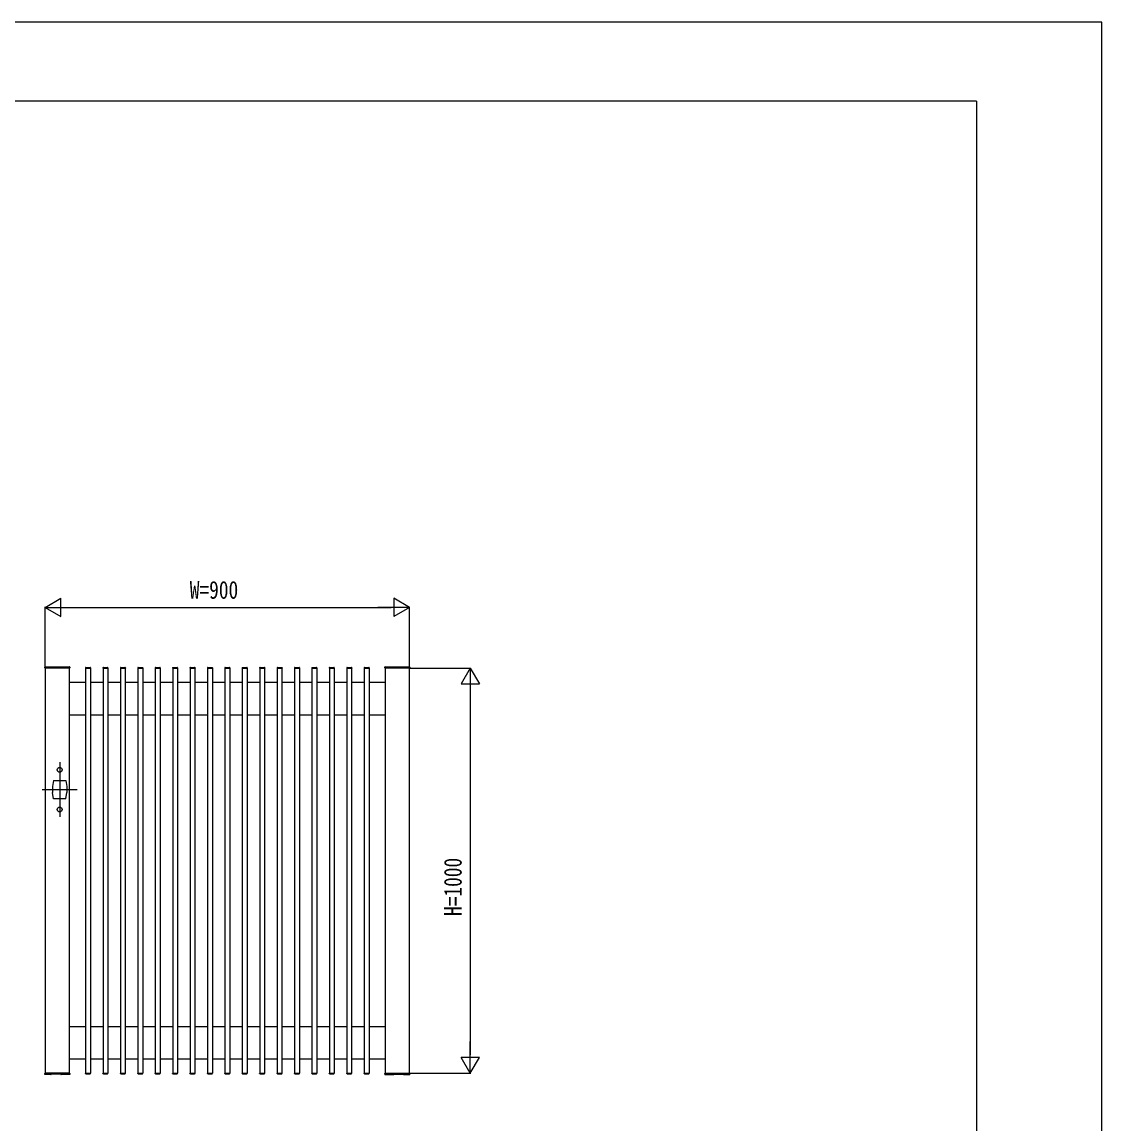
# Model space of a CAD drawing. Units: millimetres, scale not verified. Extents: x -4205 to 4205, y -2970 to 2970.
# Drawn here: x 1538 to 4205, y 250 to 2970 of the extents above; entities that cross this region are included whole.
import ezdxf
from ezdxf.enums import TextEntityAlignment as Align

# ---------------------------------------------------------------- set-up
doc = ezdxf.new("R2010")
doc.units = ezdxf.units.MM
doc.header["$LTSCALE"] = 20
for name, color, linetype in [('0-1_USER1', 3, 'Continuous'), ('0-2_YKK_12', 2, 'Continuous'), ('0-3_YKK_A1', 4, 'Continuous'), ('0-4_YKK_D', 6, 'Continuous'), ('0-5_YKK_ZWAK', 7, 'Continuous')]:
    doc.layers.add(name, color=color, linetype=linetype)
doc.styles.add('ＭＳ ゴシック', font='')
doc.styles.get('ＭＳ ゴシック').set_extended_font_data('MS Gothic')

msp = doc.modelspace()

# ---------------------------------------------------------------- linework, layer by layer
at = {"layer": '0-1_USER1'}
for p, q in [((1695.02, 1375), (1695.02, 375)), ((1738.02, 1375), (1738.02, 375))]:
    msp.add_line(p, q, dxfattribs=at)
at = {"layer": '0-2_YKK_12'}
for p, q in [((1631.02, 1142.5), (1631.02, 1007.5)), ((1588.02, 1075), (1674.02, 1075))]:
    msp.add_line(p, q, dxfattribs=at)
at = {"layer": '0-3_YKK_A1'}
for p, q in [((1594.02, 1375.5), (1594.02, 1377.5)), ((1655.52, 1375), (1594.52, 1375)), ((1595.02, 1378.5), (1655.02, 1378.5)), ((1656.02, 1377.5), (1656.02, 1375.5)), ((1694.82, 1375.5), (1694.82, 1375)), ((1694.82, 1375), (1707.22, 1375)), ((1695.02, 1375), (1707.02, 1375)), ((1695.82, 1376.5), (1706.22, 1376.5)), ((1707.02, 1375), (1707.02, 375)), ((1707.22, 1375.5), (1707.22, 1375)), ((1737.82, 1375.5), (1737.82, 1375)), ((1737.82, 1375), (1750.22, 1375)), ((1738.02, 1375), (1750.02, 1375)), ((1738.82, 1376.5), (1749.22, 1376.5)), ((1750.02, 1375), (1750.02, 375)), ((1750.22, 1375.5), (1750.22, 1375)), ((1780.82, 1375.5), (1780.82, 1375)), ((1780.82, 1375), (1793.22, 1375)), ((1781.02, 1375), (1781.02, 375)), ((1781.02, 1375), (1793.02, 1375)), ((1781.82, 1376.5), (1792.22, 1376.5)), ((1793.02, 1375), (1793.02, 375)), ((1793.22, 1375.5), (1793.22, 1375)), ((1823.82, 1375.5), (1823.82, 1375)), ((1823.82, 1375), (1836.22, 1375)), ((1824.02, 1375), (1824.02, 375)), ((1824.02, 1375), (1836.02, 1375)), ((1824.82, 1376.5), (1835.22, 1376.5)), ((1836.02, 1375), (1836.02, 375)), ((1836.22, 1375.5), (1836.22, 1375)), ((1866.82, 1375.5), (1866.82, 1375)), ((1866.82, 1375), (1879.22, 1375)), ((1867.02, 1375), (1867.02, 375)), ((1867.02, 1375), (1879.02, 1375)), ((1867.82, 1376.5), (1878.22, 1376.5)), ((1879.02, 1375), (1879.02, 375)), ((1879.22, 1375.5), (1879.22, 1375)), ((1909.82, 1375.5), (1909.82, 1375)), ((1909.82, 1375), (1922.22, 1375)), ((1910.02, 1375), (1910.02, 375)), ((1910.02, 1375), (1922.02, 1375)), ((1910.82, 1376.5), (1921.22, 1376.5)), ((1922.02, 1375), (1922.02, 375)), ((1922.22, 1375.5), (1922.22, 1375)), ((1952.82, 1375.5), (1952.82, 1375)), ((1952.82, 1375), (1965.22, 1375)), ((1953.02, 1375), (1953.02, 375)), ((1953.02, 1375), (1965.02, 1375)), ((1953.82, 1376.5), (1964.22, 1376.5)), ((1965.02, 1375), (1965.02, 375)), ((1965.22, 1375.5), (1965.22, 1375)), ((1995.82, 1375.5), (1995.82, 1375)), ((1995.82, 1375), (2008.22, 1375)), ((1996.02, 1375), (1996.02, 375)), ((1996.02, 1375), (2008.02, 1375)), ((1996.82, 1376.5), (2007.22, 1376.5)), ((2008.02, 1375), (2008.02, 375)), ((2008.22, 1375.5), (2008.22, 1375)), ((2038.82, 1375.5), (2038.82, 1375)), ((2038.82, 1375), (2051.22, 1375)), ((2039.02, 1375), (2039.02, 375)), ((2039.02, 1375), (2051.02, 1375)), ((2039.82, 1376.5), (2050.22, 1376.5)), ((2051.02, 1375), (2051.02, 375)), ((2051.22, 1375.5), (2051.22, 1375)), ((2081.82, 1375.5), (2081.82, 1375)), ((2081.82, 1375), (2094.22, 1375)), ((2082.02, 1375), (2082.02, 375)), ((2082.02, 1375), (2094.02, 1375)), ((2082.82, 1376.5), (2093.22, 1376.5)), ((2094.02, 1375), (2094.02, 375)), ((2094.22, 1375.5), (2094.22, 1375)), ((2124.82, 1375.5), (2124.82, 1375)), ((2124.82, 1375), (2137.22, 1375)), ((2125.02, 1375), (2125.02, 375)), ((2125.02, 1375), (2137.02, 1375)), ((2125.82, 1376.5), (2136.22, 1376.5)), ((2137.02, 1375), (2137.02, 375)), ((2137.22, 1375.5), (2137.22, 1375)), ((2167.82, 1375.5), (2167.82, 1375)), ((2167.82, 1375), (2180.22, 1375)), ((2168.02, 1375), (2168.02, 375)), ((2168.02, 1375), (2180.02, 1375)), ((2168.82, 1376.5), (2179.22, 1376.5)), ((2180.02, 1375), (2180.02, 375)), ((2180.22, 1375.5), (2180.22, 1375)), ((2210.82, 1375.5), (2210.82, 1375)), ((2210.82, 1375), (2223.22, 1375)), ((2211.02, 1375), (2211.02, 375)), ((2211.02, 1375), (2223.02, 1375)), ((2211.82, 1376.5), (2222.22, 1376.5)), ((2223.02, 1375), (2223.02, 375)), ((2223.22, 1375.5), (2223.22, 1375)), ((2253.82, 1375.5), (2253.82, 1375)), ((2253.82, 1375), (2266.22, 1375)), ((2254.02, 1375), (2254.02, 375)), ((2254.02, 1375), (2266.02, 1375)), ((2254.82, 1376.5), (2265.22, 1376.5)), ((2266.02, 1375), (2266.02, 375)), ((2266.22, 1375.5), (2266.22, 1375)), ((2296.82, 1375.5), (2296.82, 1375)), ((2296.82, 1375), (2309.22, 1375)), ((2297.02, 1375), (2297.02, 375)), ((2297.02, 1375), (2309.02, 1375)), ((2297.82, 1376.5), (2308.22, 1376.5)), ((2309.02, 1375), (2309.02, 375)), ((2309.22, 1375.5), (2309.22, 1375)), ((2339.82, 1375.5), (2339.82, 1375)), ((2339.82, 1375), (2352.22, 1375)), ((2340.02, 1375), (2340.02, 375)), ((2340.02, 1375), (2352.02, 1375)), ((2340.82, 1376.5), (2351.22, 1376.5)), ((2352.02, 1375), (2352.02, 375)), ((2352.22, 1375.5), (2352.22, 1375)), ((2382.82, 1375.5), (2382.82, 1375)), ((2382.82, 1375), (2395.22, 1375)), ((2383.02, 1375), (2383.02, 375)), ((2383.02, 1375), (2395.02, 1375)), ((2383.82, 1376.5), (2394.22, 1376.5)), ((2395.02, 1375), (2395.02, 375)), ((2395.22, 1375.5), (2395.22, 1375)), ((2434.02, 1375.5), (2434.02, 1377.5)), ((2495.52, 1375), (2434.52, 1375)), ((2435.02, 1378.5), (2495.02, 1378.5)), ((2496.02, 1377.5), (2496.02, 1375.5)), ((1655.02, 1340), (1695.02, 1340)), ((1707.02, 1340), (1738.02, 1340)), ((1750.02, 1340), (1781.02, 1340)), ((1793.02, 1340), (1824.02, 1340)), ((1836.02, 1340), (1867.02, 1340)), ((1879.02, 1340), (1910.02, 1340)), ((1922.02, 1340), (1953.02, 1340)), ((1965.02, 1340), (1996.02, 1340)), ((2008.02, 1340), (2039.02, 1340)), ((2051.02, 1340), (2082.02, 1340)), ((2094.02, 1340), (2125.02, 1340)), ((2137.02, 1340), (2168.02, 1340)), ((2180.02, 1340), (2211.02, 1340)), ((2223.02, 1340), (2254.02, 1340)), ((2266.02, 1340), (2297.02, 1340)), ((2309.02, 1340), (2340.02, 1340)), ((2352.02, 1340), (2383.02, 1340)), ((2395.02, 1340), (2435.02, 1340)), ((1655.02, 1260), (1695.02, 1260)), ((1707.02, 1260), (1738.02, 1260)), ((1750.02, 1260), (1781.02, 1260)), ((1793.02, 1260), (1824.02, 1260)), ((1836.02, 1260), (1867.02, 1260)), ((1879.02, 1260), (1910.02, 1260)), ((1922.02, 1260), (1953.02, 1260)), ((1965.02, 1260), (1996.02, 1260)), ((2008.02, 1260), (2039.02, 1260)), ((2051.02, 1260), (2082.02, 1260)), ((2094.02, 1260), (2125.02, 1260)), ((2137.02, 1260), (2168.02, 1260)), ((2180.02, 1260), (2211.02, 1260)), ((2223.02, 1260), (2254.02, 1260)), ((2266.02, 1260), (2297.02, 1260)), ((2309.02, 1260), (2340.02, 1260)), ((2352.02, 1260), (2383.02, 1260)), ((2395.02, 1260), (2435.02, 1260)), ((1616.02, 1097.5), (1613.02, 1082.5)), ((1616.02, 1097.5), (1646.02, 1097.5)), ((1646.02, 1097.5), (1649.02, 1082.5)), ((1613.02, 1082.5), (1613.02, 1067.5)), ((1616.02, 1052.5), (1613.02, 1067.5)), ((1646.02, 1052.5), (1649.02, 1067.5)), ((1649.02, 1082.5), (1649.02, 1067.5)), ((1646.02, 1052.5), (1616.02, 1052.5)), ((1655.02, 490), (1695.02, 490)), ((1707.02, 490), (1738.02, 490)), ((1750.02, 490), (1781.02, 490)), ((1793.02, 490), (1824.02, 490)), ((1836.02, 490), (1867.02, 490)), ((1879.02, 490), (1910.02, 490)), ((1922.02, 490), (1953.02, 490)), ((1965.02, 490), (1996.02, 490)), ((2008.02, 490), (2039.02, 490)), ((2051.02, 490), (2082.02, 490)), ((2094.02, 490), (2125.02, 490)), ((2137.02, 490), (2168.02, 490)), ((2180.02, 490), (2211.02, 490)), ((2223.02, 490), (2254.02, 490)), ((2266.02, 490), (2297.02, 490)), ((2309.02, 490), (2340.02, 490)), ((2352.02, 490), (2383.02, 490)), ((2395.02, 490), (2435.02, 490)), ((1655.02, 410), (1695.02, 410)), ((1707.02, 410), (1738.02, 410)), ((1750.02, 410), (1781.02, 410)), ((1793.02, 410), (1824.02, 410)), ((1836.02, 410), (1867.02, 410)), ((1879.02, 410), (1910.02, 410)), ((1922.02, 410), (1953.02, 410)), ((1965.02, 410), (1996.02, 410)), ((2008.02, 410), (2039.02, 410)), ((2051.02, 410), (2082.02, 410)), ((2094.02, 410), (2125.02, 410)), ((2137.02, 410), (2168.02, 410)), ((2180.02, 410), (2211.02, 410)), ((2223.02, 410), (2254.02, 410)), ((2266.02, 410), (2297.02, 410)), ((2309.02, 410), (2340.02, 410)), ((2352.02, 410), (2383.02, 410)), ((2395.02, 410), (2435.02, 410)), ((1594.02, 374.47), (1594.02, 374.41)), ((1594.02, 374.41), (1594.07, 373.52)), ((1594.07, 372.44), (1594.02, 373.48)), ((1595.02, 375), (1594.52, 375)), ((1655.02, 375), (1595.02, 375)), ((1609.11, 371.5), (1595.07, 371.5)), ((1609.61, 372.07), (1609.65, 372.76)), ((1609.61, 371.97), (1609.61, 372.07)), ((1633.26, 372.82), (1610.18, 372.83)), ((1633.79, 372.75), (1633.83, 371.97)), ((1638.92, 371.5), (1634.33, 371.5)), ((1654.96, 371.5), (1645.11, 371.5)), ((1655.52, 375), (1655.02, 375)), ((1656.02, 373.48), (1655.96, 372.44)), ((1655.97, 373.52), (1656.02, 374.41)), ((1656.02, 374.41), (1656.02, 374.47)), ((1694.82, 375), (1707.22, 375)), ((1694.82, 374.5), (1694.82, 375)), ((1695.02, 375), (1707.02, 375)), ((1695.82, 373.5), (1706.22, 373.5)), ((1707.22, 374.5), (1707.22, 375)), ((1737.82, 375), (1750.22, 375)), ((1737.82, 374.5), (1737.82, 375)), ((1738.02, 375), (1750.02, 375)), ((1738.82, 373.5), (1749.22, 373.5)), ((1750.22, 374.5), (1750.22, 375)), ((1780.82, 375), (1793.22, 375)), ((1780.82, 374.5), (1780.82, 375)), ((1781.02, 375), (1793.02, 375)), ((1781.82, 373.5), (1792.22, 373.5)), ((1793.22, 374.5), (1793.22, 375)), ((1823.82, 375), (1836.22, 375)), ((1823.82, 374.5), (1823.82, 375)), ((1824.02, 375), (1836.02, 375)), ((1824.82, 373.5), (1835.22, 373.5)), ((1836.22, 374.5), (1836.22, 375)), ((1866.82, 375), (1879.22, 375)), ((1866.82, 374.5), (1866.82, 375)), ((1867.02, 375), (1879.02, 375)), ((1867.82, 373.5), (1878.22, 373.5)), ((1879.22, 374.5), (1879.22, 375)), ((1909.82, 375), (1922.22, 375)), ((1909.82, 374.5), (1909.82, 375)), ((1910.02, 375), (1922.02, 375)), ((1910.82, 373.5), (1921.22, 373.5)), ((1922.22, 374.5), (1922.22, 375)), ((1952.82, 375), (1965.22, 375)), ((1952.82, 374.5), (1952.82, 375)), ((1953.02, 375), (1965.02, 375)), ((1953.82, 373.5), (1964.22, 373.5)), ((1965.22, 374.5), (1965.22, 375)), ((1995.82, 375), (2008.22, 375)), ((1995.82, 374.5), (1995.82, 375)), ((1996.02, 375), (2008.02, 375)), ((1996.82, 373.5), (2007.22, 373.5)), ((2008.22, 374.5), (2008.22, 375)), ((2038.82, 375), (2051.22, 375)), ((2038.82, 374.5), (2038.82, 375)), ((2039.02, 375), (2051.02, 375)), ((2039.82, 373.5), (2050.22, 373.5)), ((2051.22, 374.5), (2051.22, 375)), ((2081.82, 375), (2094.22, 375)), ((2081.82, 374.5), (2081.82, 375)), ((2082.02, 375), (2094.02, 375)), ((2082.82, 373.5), (2093.22, 373.5)), ((2094.22, 374.5), (2094.22, 375)), ((2124.82, 375), (2137.22, 375)), ((2124.82, 374.5), (2124.82, 375)), ((2125.02, 375), (2137.02, 375)), ((2125.82, 373.5), (2136.22, 373.5)), ((2137.22, 374.5), (2137.22, 375)), ((2167.82, 375), (2180.22, 375)), ((2167.82, 374.5), (2167.82, 375)), ((2168.02, 375), (2180.02, 375)), ((2168.82, 373.5), (2179.22, 373.5)), ((2180.22, 374.5), (2180.22, 375)), ((2210.82, 375), (2223.22, 375)), ((2210.82, 374.5), (2210.82, 375)), ((2211.02, 375), (2223.02, 375)), ((2211.82, 373.5), (2222.22, 373.5)), ((2223.22, 374.5), (2223.22, 375)), ((2253.82, 375), (2266.22, 375)), ((2253.82, 374.5), (2253.82, 375)), ((2254.02, 375), (2266.02, 375)), ((2254.82, 373.5), (2265.22, 373.5)), ((2266.22, 374.5), (2266.22, 375)), ((2296.82, 375), (2309.22, 375)), ((2296.82, 374.5), (2296.82, 375)), ((2297.02, 375), (2309.02, 375)), ((2297.82, 373.5), (2308.22, 373.5)), ((2309.22, 374.5), (2309.22, 375)), ((2339.82, 375), (2352.22, 375)), ((2339.82, 374.5), (2339.82, 375)), ((2340.02, 375), (2352.02, 375)), ((2340.82, 373.5), (2351.22, 373.5)), ((2352.22, 374.5), (2352.22, 375)), ((2382.82, 375), (2395.22, 375)), ((2382.82, 374.5), (2382.82, 375)), ((2383.02, 375), (2395.02, 375)), ((2383.82, 373.5), (2394.22, 373.5)), ((2395.22, 374.5), (2395.22, 375)), ((2434.02, 374.41), (2434.02, 374.47)), ((2434.07, 373.52), (2434.02, 374.41)), ((2434.02, 373.48), (2434.07, 372.44)), ((2434.52, 375), (2435.02, 375)), ((2435.02, 375), (2495.02, 375)), ((2435.08, 371.5), (2444.93, 371.5)), ((2451.12, 371.5), (2455.71, 371.5)), ((2456.25, 372.75), (2456.21, 371.97)), ((2456.78, 372.82), (2479.86, 372.83)), ((2480.43, 372.07), (2480.39, 372.76)), ((2480.43, 371.97), (2480.43, 372.07)), ((2480.93, 371.5), (2494.97, 371.5)), ((2495.02, 375), (2495.52, 375)), ((2495.96, 372.44), (2496.02, 373.48)), ((2496.02, 374.41), (2495.97, 373.52)), ((2496.02, 374.47), (2496.02, 374.41))]:
    msp.add_line(p, q, dxfattribs=at)
for points in [[(1595.02, 1375), (1595.02, 375), (1655.02, 375), (1655.02, 1375)], [(2435.02, 1375), (2435.02, 375), (2495.02, 375), (2495.02, 1375)]]:
    msp.add_lwpolyline(points, close=True, dxfattribs=at)
for points in [[(1594.02, 373.47), (1594.02, 373.58), (1594.02, 373.92), (1594.02, 374.47)], [(1594.07, 373.52), (1594.07, 373.15), (1594.07, 372.85), (1594.07, 372.64), (1594.07, 372.49), (1594.07, 372.47)], [(1595.07, 371.52), (1594.92, 371.53), (1594.77, 371.57), (1594.63, 371.64), (1594.5, 371.72), (1594.38, 371.83), (1594.28, 371.95), (1594.21, 372.08), (1594.15, 372.22), (1594.12, 372.34), (1594.11, 372.4)], [(1610.18, 372.82), (1610.01, 372.82), (1609.84, 372.81), (1609.69, 372.8), (1609.57, 372.78), (1609.47, 372.76), (1609.44, 372.75)], [(1633.26, 372.82), (1633.26, 372.82), (1633.26, 372.82)], [(1633.26, 372.82), (1633.26, 372.82), (1633.26, 372.82)], [(1633.99, 372.75), (1633.97, 372.76), (1633.9, 372.77), (1633.8, 372.79), (1633.68, 372.8), (1633.55, 372.81), (1633.41, 372.82), (1633.26, 372.82)], [(1645.11, 371.5), (1645.08, 371.5), (1644.95, 371.51), (1644.75, 371.51), (1644.47, 371.52), (1644.12, 371.53), (1643.72, 371.54), (1643.27, 371.55), (1642.78, 371.56), (1642.27, 371.56), (1641.76, 371.56), (1641.25, 371.56), (1640.77, 371.55), (1640.31, 371.54), (1639.91, 371.53), (1639.56, 371.52), (1639.28, 371.51), (1639.08, 371.51), (1638.95, 371.5), (1638.92, 371.5)], [(1641.69, 371.56), (1641.9, 371.56), (1642.12, 371.56)], [(1655.93, 372.39), (1655.91, 372.3), (1655.87, 372.16), (1655.8, 372.01), (1655.7, 371.87), (1655.58, 371.75), (1655.45, 371.66), (1655.3, 371.58), (1655.13, 371.53), (1654.97, 371.52)], [(1655.97, 372.45), (1655.97, 372.45), (1655.97, 372.51), (1655.97, 372.67), (1655.97, 372.92), (1655.97, 373.52), (1655.97, 373.52)], [(1656.02, 374.47), (1656.02, 373.92), (1656.02, 373.58), (1656.02, 373.47)], [(2434.02, 374.47), (2434.02, 373.92), (2434.02, 373.58), (2434.02, 373.47)], [(2434.07, 372.45), (2434.07, 372.45), (2434.07, 372.51), (2434.07, 372.67), (2434.07, 372.92), (2434.07, 373.52), (2434.07, 373.52)], [(2434.11, 372.39), (2434.13, 372.3), (2434.17, 372.16), (2434.24, 372.01), (2434.34, 371.87), (2434.46, 371.75), (2434.59, 371.66), (2434.74, 371.58), (2434.91, 371.53), (2435.07, 371.52)], [(2444.93, 371.5), (2444.96, 371.5), (2445.09, 371.51), (2445.29, 371.51), (2445.57, 371.52), (2445.92, 371.53), (2446.32, 371.54), (2446.77, 371.55), (2447.26, 371.56), (2447.77, 371.56), (2448.28, 371.56), (2448.79, 371.56), (2449.27, 371.55), (2449.73, 371.54), (2450.13, 371.53), (2450.48, 371.52), (2450.76, 371.51), (2450.96, 371.51), (2451.09, 371.5), (2451.12, 371.5)], [(2448.35, 371.56), (2448.14, 371.56), (2447.92, 371.56)], [(2456.05, 372.75), (2456.07, 372.76), (2456.14, 372.77), (2456.24, 372.79), (2456.36, 372.8), (2456.49, 372.81), (2456.63, 372.82), (2456.78, 372.82)], [(2456.78, 372.82), (2456.78, 372.82), (2456.78, 372.82)], [(2456.78, 372.82), (2456.78, 372.82), (2456.78, 372.82)], [(2479.86, 372.82), (2480.03, 372.82), (2480.2, 372.81), (2480.35, 372.8), (2480.47, 372.78), (2480.56, 372.76), (2480.6, 372.75)], [(2494.97, 371.52), (2495.12, 371.53), (2495.27, 371.57), (2495.41, 371.64), (2495.54, 371.72), (2495.66, 371.83), (2495.76, 371.95), (2495.83, 372.08), (2495.89, 372.22), (2495.92, 372.34), (2495.93, 372.4)], [(2495.97, 373.52), (2495.97, 373.15), (2495.97, 372.85), (2495.97, 372.64), (2495.97, 372.49), (2495.97, 372.47)], [(2496.02, 373.47), (2496.02, 373.58), (2496.02, 373.92), (2496.02, 374.47)]]:
    msp.add_lwpolyline(points, dxfattribs=at)
for centre in [(1631.02, 1124), (1631.02, 1026)]:
    msp.add_circle(centre, 6, dxfattribs=at)
for centre, radius, start, end in [((1595.02, 1377.5), 1, 90, 180), ((1594.52, 1375.5), 0.5, 180, 270), ((1655.02, 1377.5), 1, 0, 90), ((1655.52, 1375.5), 0.5, 270, 0), ((1695.82, 1375.5), 1, 90, 180), ((1706.22, 1375.5), 1, 0, 90), ((1738.82, 1375.5), 1, 90, 180), ((1749.22, 1375.5), 1, 0, 90), ((1781.82, 1375.5), 1, 90, 180), ((1792.22, 1375.5), 1, 0, 90), ((1824.82, 1375.5), 1, 90, 180), ((1835.22, 1375.5), 1, 0, 90), ((1867.82, 1375.5), 1, 90, 180), ((1878.22, 1375.5), 1, 0, 90), ((1910.82, 1375.5), 1, 90, 180), ((1921.22, 1375.5), 1, 0, 90), ((1953.82, 1375.5), 1, 90, 180), ((1964.22, 1375.5), 1, 0, 90), ((1996.82, 1375.5), 1, 90, 180), ((2007.22, 1375.5), 1, 0, 90), ((2039.82, 1375.5), 1, 90, 180), ((2050.22, 1375.5), 1, 0, 90), ((2082.82, 1375.5), 1, 90, 180), ((2093.22, 1375.5), 1, 0, 90), ((2125.82, 1375.5), 1, 90, 180), ((2136.22, 1375.5), 1, 0, 90), ((2168.82, 1375.5), 1, 90, 180), ((2179.22, 1375.5), 1, 0, 90), ((2211.82, 1375.5), 1, 90, 180), ((2222.22, 1375.5), 1, 0, 90), ((2254.82, 1375.5), 1, 90, 180), ((2265.22, 1375.5), 1, 0, 90), ((2297.82, 1375.5), 1, 90, 180), ((2308.22, 1375.5), 1, 0, 90), ((2340.82, 1375.5), 1, 90, 180), ((2351.22, 1375.5), 1, 0, 90), ((2383.82, 1375.5), 1, 90, 180), ((2394.22, 1375.5), 1, 0, 90), ((2435.02, 1377.5), 1, 90, 180), ((2434.52, 1375.5), 0.5, 180, 270), ((2495.02, 1377.5), 1, 0, 90), ((2495.52, 1375.5), 0.5, 270, 0), ((1594.52, 374.5), 0.5, 90, 183), ((1609.11, 372), 0.5, 270.59375, 357), ((1634.33, 372), 0.5, 183, 269.48495), ((1655.52, 374.5), 0.5, 357, 90), ((1695.82, 374.5), 1, 180, 270), ((1706.22, 374.5), 1, 270, 0), ((1738.82, 374.5), 1, 180, 270), ((1749.22, 374.5), 1, 270, 0), ((1781.82, 374.5), 1, 180, 270), ((1792.22, 374.5), 1, 270, 0), ((1824.82, 374.5), 1, 180, 270), ((1835.22, 374.5), 1, 270, 0), ((1867.82, 374.5), 1, 180, 270), ((1878.22, 374.5), 1, 270, 0), ((1910.82, 374.5), 1, 180, 270), ((1921.22, 374.5), 1, 270, 0), ((1953.82, 374.5), 1, 180, 270), ((1964.22, 374.5), 1, 270, 0), ((1996.82, 374.5), 1, 180, 270), ((2007.22, 374.5), 1, 270, 0), ((2039.82, 374.5), 1, 180, 270), ((2050.22, 374.5), 1, 270, 0), ((2082.82, 374.5), 1, 180, 270), ((2093.22, 374.5), 1, 270, 0), ((2125.82, 374.5), 1, 180, 270), ((2136.22, 374.5), 1, 270, 0), ((2168.82, 374.5), 1, 180, 270), ((2179.22, 374.5), 1, 270, 0), ((2211.82, 374.5), 1, 180, 270), ((2222.22, 374.5), 1, 270, 0), ((2254.82, 374.5), 1, 180, 270), ((2265.22, 374.5), 1, 270, 0), ((2297.82, 374.5), 1, 180, 270), ((2308.22, 374.5), 1, 270, 0), ((2340.82, 374.5), 1, 180, 270), ((2351.22, 374.5), 1, 270, 0), ((2383.82, 374.5), 1, 180, 270), ((2394.22, 374.5), 1, 270, 0), ((2434.52, 374.5), 0.5, 90, 183), ((2455.71, 372), 0.5, 270.51505, 357), ((2480.93, 372), 0.5, 183, 269.40625), ((2495.52, 374.5), 0.5, 357, 90)]:
    msp.add_arc(centre, radius, start, end, dxfattribs=at)
at = {"layer": '0-4_YKK_D'}
for p, q in [((1595.02, 1525), (1633.99, 1547.5)), ((1595.02, 1376), (1595.02, 1526)), ((1595.02, 1525), (1633.99, 1502.5)), ((1595.02, 1525), (1672.96, 1525)), ((1633.99, 1502.5), (1633.99, 1547.5)), ((1640.02, 1525), (2450.02, 1525)), ((2495.02, 1525), (2417.08, 1525)), ((2495.02, 1525), (2456.05, 1547.5)), ((2456.05, 1547.5), (2456.05, 1502.5)), ((2495.02, 1525), (2456.05, 1502.5)), ((2495.02, 1376), (2495.02, 1526)), ((2496.02, 1375), (2646.02, 1375)), ((2645.02, 1375), (2622.52, 1336.03)), ((2645.02, 1375), (2667.52, 1336.03)), ((2645.02, 1375), (2645.02, 1297.06)), ((2622.52, 1336.03), (2667.52, 1336.03)), ((2645.02, 1330), (2645.02, 420)), ((2645.02, 375), (2645.02, 452.94)), ((2645.02, 375), (2622.52, 413.97)), ((2667.52, 413.97), (2622.52, 413.97)), ((2645.02, 375), (2667.52, 413.97)), ((2496.02, 375), (2646.02, 375))]:
    msp.add_line(p, q, dxfattribs=at)
at = {"layer": '0-5_YKK_ZWAK'}
for q in [(-3904.98, 2775), (3895.02, -2525)]:
    msp.add_line((3895.02, 2775), q, dxfattribs=at)
msp.add_lwpolyline([(-4205, -2970), (4205, -2970), (4205, 2970), (-4205, 2970)], close=True, dxfattribs=at)

# ---------------------------------------------------------------- texts
at = {"layer": '0-4_YKK_D', "style": 'ＭＳ ゴシック', "width": 0.8}
msp.add_text('W=900', height=43.99, dxfattribs=at).set_placement((1952.22, 1533), align=Align.BOTTOM_LEFT)
msp.add_text('H=1000', height=43.99, rotation=90, dxfattribs=at).set_placement((2637.02, 763), align=Align.BOTTOM_LEFT)

doc.saveas('drawing.dxf')
